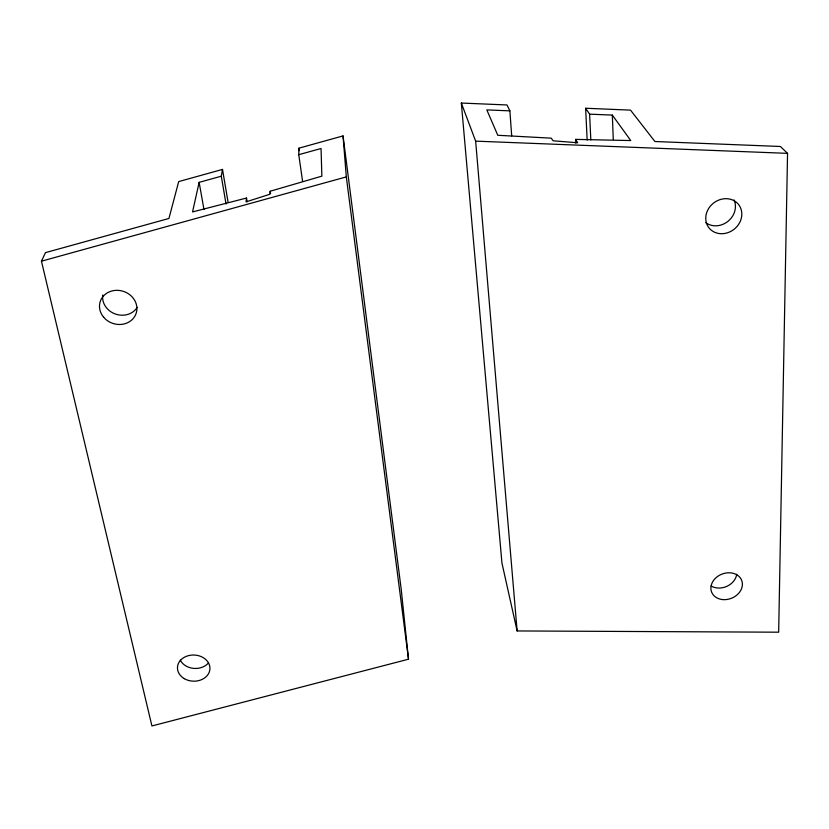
<?xml version="1.0" encoding="UTF-8"?>
<svg xmlns="http://www.w3.org/2000/svg" width="829" height="829" viewBox="0 0 829 829"><rect width="100%" height="100%" fill="white"/><g stroke="black" fill="none" stroke-linecap="round" stroke-linejoin="round"><path stroke-width="1.24" d="M302.616 181.499L298.761 154.691L298.886 148.184L343.04 135.915L401.236 589.512L408.51 659.2L151.925 725.955L41.45 261.187L45.471 252.638L168.929 218.473L178.701 181.582L222.504 169.406L228.027 201.903M587.16 140.091L585.637 108.247L630.527 110.122L654.91 141.51L780.369 146.484L787.55 153.355L778.669 632.195L517.12 630.942L501.949 563.078L461.328 103.045L507.006 104.962L509.876 110.858L511.69 135.852M222.504 169.406L221.291 176.204L199.136 182.359L192.546 211.934L246.503 198.038L246.037 201.882L269.757 194.287L270.192 191.23L321.859 176.152L321.051 148.505L298.761 154.691M41.45 261.187L346.315 176.898L343.04 135.915M575.844 143.158L575.658 139.376L630.765 140.557L612.33 115.096L589.616 114.153L585.637 108.247M461.328 103.045L475.649 141.137L787.55 153.355M509.876 110.858L486.83 109.905L497.773 135.282L551.244 138.163L553.098 140.795L577.699 142.775L575.658 139.376M199.136 182.359L203.975 209.478M221.291 176.204L226.037 204.017M246.503 198.038L247.115 201.748M270.192 191.23L270.575 193.717M298.886 148.184L299.248 150.712M346.315 176.898L408.51 659.2M475.649 141.137L517.12 630.942M589.616 114.153L590.818 139.946M612.33 115.096L613.273 139.345M137.2 307.393A18.621 16.673 18.8 0 1 115.304 314.004A18.621 16.673 18.8 0 1 102.744 295.01M208.504 662.91A16.052 12.984 2.4 0 1 193.489 668.381A16.052 12.984 2.4 0 1 180.276 660.091M734.017 199.924A18.57 16.456 -38.6 0 1 728.007 221.312A18.57 16.456 -38.6 0 1 705.8 222.68M736.722 574.248A15.938 12.891 -21.3 0 1 727.023 586.269A15.938 12.891 -21.3 0 1 711.178 586.03M103.708 317.3A18.901 16.87 18.3 0 0 135.697 314.533A18.901 16.87 18.3 0 0 115.2 290.399A18.901 16.87 18.3 0 0 103.708 317.3M184.318 678.661A16.259 13.088 2.3 0 0 209.882 669.531A16.259 13.088 2.3 0 0 186.898 656.122A16.259 13.088 2.3 0 0 184.318 678.661M724.277 233.529A18.849 16.653 -38.2 0 0 739.157 205.302A18.849 16.653 -38.2 0 0 707.925 209.747A18.849 16.653 -38.2 0 0 724.277 233.529M722.473 599.564A16.145 12.995 -21.2 0 0 741.903 580.953A16.145 12.995 -21.2 0 0 715.562 578.134A16.145 12.995 -21.2 0 0 722.473 599.564"/></g></svg>
